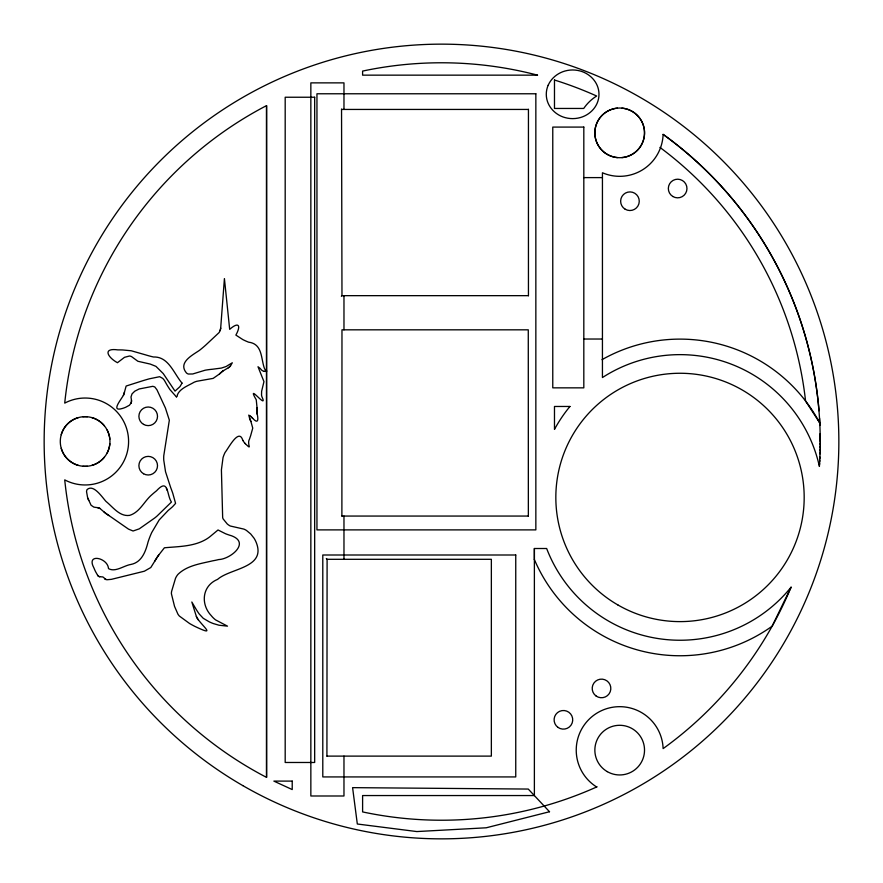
<?xml version="1.0" encoding="UTF-8"?>
<svg xmlns="http://www.w3.org/2000/svg" width="883" height="883" viewBox="0 0 883 883"><rect width="100%" height="100%" fill="white"/><g stroke="black" fill="none" stroke-linecap="round" stroke-linejoin="round"><path stroke-width="1.32" d="M266.556 777.393L266.556 105.607A378.719 378.719 0 0 0 64.724 403.123A43.455 43.455 0 0 1 128.587 441.5A43.455 43.455 0 0 1 64.724 479.877A378.719 378.719 0 0 0 266.556 777.393L266.556 105.607M534.381 559.535L534.381 548.509L546.654 548.509A142.792 142.792 0 0 0 791.08 587.184L791.08 587.184A378.719 378.719 0 0 1 663.122 748.607A43.466 43.466 0 0 0 597.957 712.493A43.466 43.466 0 0 0 596.654 786.985M820.064 452.339L820.141 433.641M820.208 444.579L820.219 443.034M820.175 447.659L820.197 446.114M820.108 450.76L820.141 449.204M820.02 453.895L820.064 452.306M244.944 443.31C253.233 451.445 246.39 444.061 249.525 439.061A41.633 41.633 0 0 1 250.606 435.838L252.748 428.112L250.927 421.544A69.128 69.128 0 0 1 249.701 418.531L248.741 415.12L250.728 416.445A37.682 37.682 0 0 1 252.67 418.332C258.94 425.098 258.145 418.376 257.108 413.531A58.499 58.499 0 0 1 257.03 407.604L256.258 399.867A7.461 7.461 0 0 0 255.529 398.542C246.699 382.659 268.156 410.33 262.085 397.162A9.194 9.194 0 0 1 261.523 395.01L261.633 391.268L263.962 381.633L258.002 366.743L260.165 368.421A9.68 9.68 0 0 0 261.247 369.635C262.67 372.505 270.794 370.915 264.127 371.39M820.009 453.862L819.843 458.575M819.899 456.975L819.689 461.71M819.755 460.098L819.402 466.434A142.792 142.792 0 0 0 602.438 377.549L602.438 172.759A43.466 43.466 0 0 0 663.122 134.393A378.895 378.895 0 0 1 819.016 410.783M819.49 464.8L819.59 463.233M220.684 328.046L224.414 278.587L229.679 329.348C238.708 321.357 241.269 325.363 235.882 335.087L242.847 339.602A62.969 62.969 0 0 0 248.642 342.185C262.858 343.906 260.794 359.039 264.602 368.851A3.962 3.962 0 0 0 265.485 369.646A5.188 5.188 0 0 1 266.567 370.551L265.485 369.646M242.814 440.44C239.028 427.24 228.233 448.741 225.11 452.372A32.682 32.682 0 0 0 223.035 457.615L221.412 469.855L222.659 517.427A5.971 5.971 0 0 0 223.101 518.884L227.218 523.939A16.391 16.391 0 0 0 230.286 526.014L243.829 529.094A16.082 16.082 0 0 1 246.489 530.462L250.706 533.983L254.061 538.222A26.38 26.38 0 0 1 256.434 543.001C265.96 568.001 230.264 568.166 217.582 579.38C202.03 585.793 200.386 604.182 211.28 615.672A24.779 24.779 0 0 0 215.64 619.932L227.505 626.157L218.951 625.208L213.432 623.597A49.018 49.018 0 0 1 209.249 621.831L203.245 618.299L199.183 613.939A75.066 75.066 0 0 1 195.518 608.277L191.832 602.007L196.379 616.5A24.294 24.294 0 0 0 197.77 619.049C204.801 628.475 215.419 636.124 194.988 626.444A118.002 118.002 0 0 1 189.613 623.53L179.404 616.08A16.424 16.424 0 0 1 177.913 614.126L174.547 606.411L171.412 593.773A10.64 10.64 0 0 1 171.622 591.334L175.507 578.332A16.722 16.722 0 0 1 177.947 574.391C187.108 565.418 200.75 563.663 212.792 560.804A78.455 78.455 0 0 0 218.763 559.546C230.088 559.226 250.629 542.946 231.633 535.804A67.991 67.991 0 0 1 225.485 533.718L218.024 529.977L211.192 535.65A35.795 35.795 0 0 1 206.379 539.16C193.807 546.687 178.498 546.456 164.404 547.791L158.366 555.506A87.527 87.527 0 0 0 154.668 561.323L150.794 567.537L144.359 571.213L111.435 579.336L106.766 579.767L104.503 578.453A3.83 3.83 0 0 0 102.66 576.908L99.636 576.731A3.72 3.72 0 0 1 97.715 575.429L95.618 571.742A54.459 54.459 0 0 1 93.852 567.78C85.806 552.813 107.881 557.703 108.488 568.608C115.397 572.592 123.819 565.562 130.883 564.447C141.699 562.405 145.662 551.511 148.024 542.118A80.64 80.64 0 0 1 151.733 532.537L159.172 519.955L168.3 510.33A93.521 93.521 0 0 0 172.604 506.687L175.585 503.409L172.803 493.365A190.364 190.364 0 0 0 170.695 487.604L165.54 471.776L163.752 460.109A41.943 41.943 0 0 1 163.763 455.783L169.337 420.198L165.419 408.034L156.975 389.844L154.801 386.964L152.825 386.312L139.161 388.973L134.79 391.18L132.042 393.862L130.993 396.975L131.49 400.341A6.302 6.302 0 0 1 131.137 402.913L129.437 405.231L125.728 407.251A31.92 31.92 0 0 1 122.362 408.465C110.342 412.096 121.28 399.513 123.587 394.944A37.98 37.98 0 0 0 124.492 392.041L126.137 386.037L141.666 381.092A187.196 187.196 0 0 1 149.393 378.807L159.646 376.699L162.66 378.354A12.439 12.439 0 0 1 164.536 380.606L166.611 384.271A93.51 93.51 0 0 0 170.033 389.701L176.39 396.853M220.099 330.606L220.198 330.286A16.468 16.468 0 0 0 220.684 328.046A15.905 15.905 0 0 1 220.099 330.617L219.127 332.538L205.938 344.889A127.516 127.516 0 0 1 199.448 350.363C192.185 355.286 177.803 362.615 186.434 372.935A5.254 5.254 0 0 0 188.41 374.039L192.737 373.973L205.154 370.209A85.132 85.132 0 0 1 212.582 369.226L221.401 368.068L225.982 366.566A12.704 12.704 0 0 0 227.693 365.518L232.317 362.781L230.353 366.037A12.428 12.428 0 0 1 228.311 367.803L223.013 370.915A42.859 42.859 0 0 0 219.426 374.017L213.156 378.388L196.887 381.268A26.071 26.071 0 0 0 194.128 382.218C188.3 385.694 179.713 388.487 177.251 395.176A1.336 1.336 0 0 1 176.39 396.875M791.058 587.206L772.139 626.19A158.322 158.322 0 0 1 534.381 559.535M341.368 296.258L341.975 295.662L341.544 109.006M528.442 295.827L528.442 109.271M341.887 516.147L341.975 329.823L528.277 329.823L528.354 516.147M326.92 756.29L327.096 559.303L326.313 558.531M341.975 109.437L528.277 109.437M583.818 177.604L602.438 177.604M341.975 295.662L528.277 295.662M583.818 339.028L602.438 339.028M341.975 516.058L528.277 516.058M327.096 559.303L491.356 559.303L491.356 756.113L327.096 756.113M88.708 500.506A43.344 43.344 0 0 1 87.516 497.129L86.545 491.643A8.223 8.223 0 0 1 86.998 489.668C93.278 483.641 101.953 496.952 105.949 501.367C112.869 506.963 119.635 516.853 129.635 515.374C139.989 512.195 144.194 501.114 152.019 494.59A88.289 88.289 0 0 1 156.512 490.805C168.763 477.46 166.556 494.844 171.434 502.052L156.975 516.114A46.082 46.082 0 0 1 154.646 518.034L139.271 528.851L133.068 531.003L128.477 529.105L109.006 515.584A53.057 53.057 0 0 1 104.591 512.449L99.989 508.487A9.625 9.625 0 0 0 97.748 507.67L96.589 507.493A17.031 17.031 0 0 1 93.719 507.041L91.059 505.219L87.881 498.255M819.479 422.504L805.561 400.992A366.489 366.489 0 0 0 659.954 147.417M819.545 418.145A378.895 378.895 0 0 1 819.81 423.067L819.877 425.463M534.381 548.509L534.381 795.55L362.604 795.55L362.604 811.918A378.719 378.719 0 0 0 597.029 786.808M343.973 109.437L343.973 82.87L310.849 82.87L310.849 795.991L343.973 795.991L343.973 756.113M343.973 295.662L343.973 329.823M343.973 516.058L343.973 559.303M663.122 134.393A378.719 378.719 0 0 1 820.219 441.5M602.018 359.657A158.322 158.322 0 0 1 819.777 423.067M109.856 443.73A24.834 24.834 0 0 1 70.828 461.809A24.834 24.834 0 0 1 74.691 418.961A24.834 24.834 0 0 1 109.856 443.73A24.834 24.834 0 0 1 107.185 452.902M104.404 457.151A24.834 24.834 0 0 1 91.964 465.374M87.362 466.235A24.834 24.834 0 0 1 82.892 466.235M78.289 465.374A24.834 24.834 0 0 1 61.247 448.332M61.247 434.668A24.834 24.834 0 0 1 78.289 417.626M82.892 416.765A24.834 24.834 0 0 1 87.362 416.765M91.964 417.626A24.834 24.834 0 0 1 104.404 425.849M107.185 430.098A24.834 24.834 0 0 1 109.856 439.27M621.919 108.134A24.834 24.834 0 0 1 621.919 157.604M617.46 157.604A24.834 24.834 0 0 1 617.46 108.134M198.3 619.866A24.448 24.448 0 0 1 196.379 616.5M245.286 443.696A23.698 23.698 0 0 1 242.593 440.065M250.927 421.544A65.806 65.806 0 0 1 249.503 418.001M250.441 416.18A35.96 35.96 0 0 1 252.67 418.332M257.163 414.215A57.594 57.594 0 0 1 257.041 407.604M219.426 374.017A42.086 42.086 0 0 1 223.509 370.54M124.492 392.041A36.733 36.733 0 0 1 123.399 395.452M105.728 579.546A2.285 2.285 0 0 1 104.735 578.807M154.68 561.334A86.137 86.137 0 0 1 158.841 554.844M230.595 365.761A12.263 12.263 0 0 1 228.311 367.792M131.479 400.341A6.247 6.247 0 0 1 131.004 403.255M99.636 576.72A3.675 3.675 0 0 1 97.56 575.219M109.017 515.573A51.865 51.865 0 0 1 104.117 512.063M166.401 488.387A91.247 91.247 0 0 1 167.163 490.275M97.362 507.593A9.525 9.525 0 0 1 99.989 508.487M554.48 80.022L554.48 108.454L583.729 108.454A43.466 43.466 0 0 1 596.654 96.015A378.719 378.719 0 0 0 554.48 80.022M182.019 383.101L180.066 386.467A17.119 17.119 0 0 1 178.94 387.571L175.011 391.114L163.278 373.619L155.971 366.379L150.276 364.083L137.88 361.268L131.589 356.633A5.651 5.651 0 0 0 129.448 356.015L124.503 357.317L117.472 362.703C107.914 357.56 101.987 347.67 117.858 349.889A119.989 119.989 0 0 1 122.726 349.966L131.247 350.772L145.386 354.811A124.481 124.481 0 0 0 153.432 356.997C168.587 356.39 173.719 373.354 182.019 383.101M548.166 85.265L547.383 87.329A22.55 22.55 0 0 0 546.798 99.095C548.74 108.112 556.29 115.265 565.087 117.605A28.411 28.411 0 0 0 580.451 117.527C588.398 115.287 595.33 109.205 597.879 101.269A22.55 22.55 0 0 0 598.464 89.503C596.533 80.485 588.972 73.344 580.186 70.993A28.411 28.411 0 0 0 564.811 71.07C557.581 73.134 551.18 78.311 548.166 85.265M549.513 811.731L486.235 827.79L416.82 831.565L357.317 824.005L352.593 787.647L528.266 789.06L549.513 811.731M537.515 75.154L362.604 75.154L362.604 71.082A378.719 378.719 0 0 1 537.515 75.154M535.849 93.775L316.953 93.775L316.953 529.888L535.849 529.888L535.849 93.775M314.668 97.24L285.187 97.24L285.187 762.482L314.668 762.482L314.668 97.24M583.818 127.086L552.769 127.086L552.769 387.847L583.818 387.847L583.818 127.086M569.943 406.467L554.48 406.467L554.48 429.381A142.792 142.792 0 0 1 569.943 406.467M515.749 554.999L322.792 554.999L322.792 776.93L515.749 776.93L515.749 554.999M292.218 781.102L273.862 781.102L292.218 789.568L292.218 781.102M617.923 604.976A124.172 124.172 0 0 0 804.181 497.438A124.172 124.172 0 0 0 617.923 389.9A124.172 124.172 0 0 0 617.923 604.976M607.272 771.632A24.834 24.834 0 0 0 644.524 750.131A24.834 24.834 0 0 0 607.272 728.618A24.834 24.834 0 0 0 607.272 771.632M242.825 785.616A397.35 397.35 0 0 0 838.85 441.5A397.35 397.35 0 0 0 242.825 97.384A397.35 397.35 0 0 0 242.825 785.616M605.385 153.178A24.834 24.834 0 0 0 644.424 135.099A24.834 24.834 0 0 0 609.248 110.331A24.834 24.834 0 0 0 605.385 153.178M143.543 473.752A9.316 9.316 0 0 0 157.516 465.683A9.316 9.316 0 0 0 143.543 457.626A9.316 9.316 0 0 0 143.543 473.752M143.543 424.381A9.316 9.316 0 0 0 157.516 416.323A9.316 9.316 0 0 0 143.543 408.255A9.316 9.316 0 0 0 143.543 424.381M625.142 209.194A9.316 9.316 0 0 0 639.259 201.39A9.316 9.316 0 0 0 625.44 193.068A9.316 9.316 0 0 0 625.142 209.194M672.846 196.501A9.316 9.316 0 0 0 686.963 188.697A9.316 9.316 0 0 0 673.144 180.364A9.316 9.316 0 0 0 672.846 196.501M596.102 696.014A9.316 9.316 0 0 0 610.782 689.336A9.316 9.316 0 0 0 597.659 679.954A9.316 9.316 0 0 0 596.102 696.014M557.99 727.393A9.316 9.316 0 0 0 572.681 720.716A9.316 9.316 0 0 0 559.546 711.345A9.316 9.316 0 0 0 557.99 727.393"/></g></svg>
